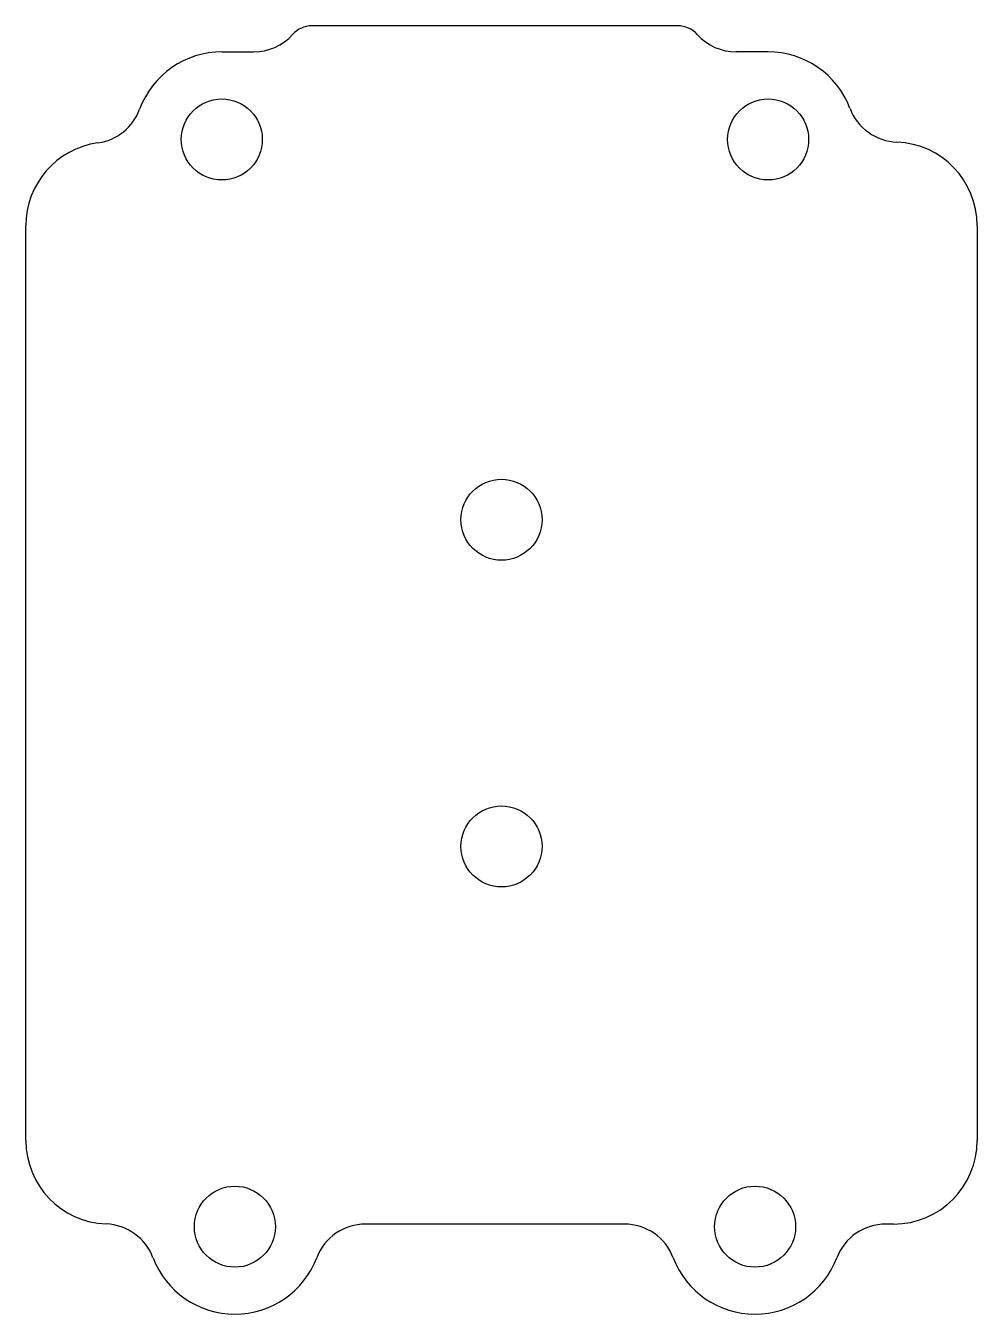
# Model space of a CAD drawing. Header units: millimetres. Extents: x -36.3 to 0.1, y -10.8 to 38.5.
import ezdxf

# ---------------------------------------------------------------- set-up
doc = ezdxf.new("R2010")
doc.units = ezdxf.units.MM
doc.layers.get('0').update_dxf_attribs({"linetype": 'CONTINUOUS'})

msp = doc.modelspace()

# ---------------------------------------------------------------- linework, layer by layer
for p, q in [((-11.329, 38.515), (-25.321, 38.515)), ((-28.758, 37.515), (-27.557, 37.515)), ((-7.876, 37.515), (-9.093, 37.515)), ((-36.275, -4.135), (-36.275, 30.865)), ((0.125, 30.865), (0.125, -4.135)), ((-13.376, -7.335), (-23.274, -7.335)), ((-3.075, -7.335), (-3.374, -7.335))]:
    msp.add_line(p, q)
for centre in [(-28.775, 34.165), (-7.875, 34.165), (-18.075, 19.615), (-18.075, 7.115), (-28.275, -7.435), (-8.375, -7.435)]:
    msp.add_circle(centre, 1.55)
for centre, radius, start, end in [((-25.321, 37.515), 1, 90.0001, 138.1898), ((-11.329, 37.515), 1, 41.8104, 90.0001), ((-27.557, 39.515), 2, 270.0001, 318.1898), ((-9.093, 39.515), 2, 221.8104, 270.0001), ((-28.775, 34.165), 3.35, 89.7139, 159.7707), ((-7.875, 34.165), 3.35, 20.7567, 90.0133), ((-33.795, 36.014), 2, 277.9587, 339.7707), ((-2.872, 36.061), 2, 200.7567, 267.7654), ((-33.075, 30.865), 3.2, 97.9587, 180), ((-3.075, 30.865), 3.2, 0, 87.7654), ((-33.075, -4.135), 3.2, 180, 267.7654), ((-3.075, -4.135), 3.2, -90, 0), ((-33.278, -9.331), 2, 20.7567, 87.7654), ((-23.274, -9.335), 2, 90, 159.198), ((-13.376, -9.335), 2, 20.802, 90), ((-3.374, -9.335), 2, 90, 159.198), ((-28.275, -7.435), 3.35, 200.7567, 339.198), ((-8.375, -7.435), 3.35, 200.802, 339.198)]:
    msp.add_arc(centre, radius, start, end)

doc.saveas('drawing.dxf')
